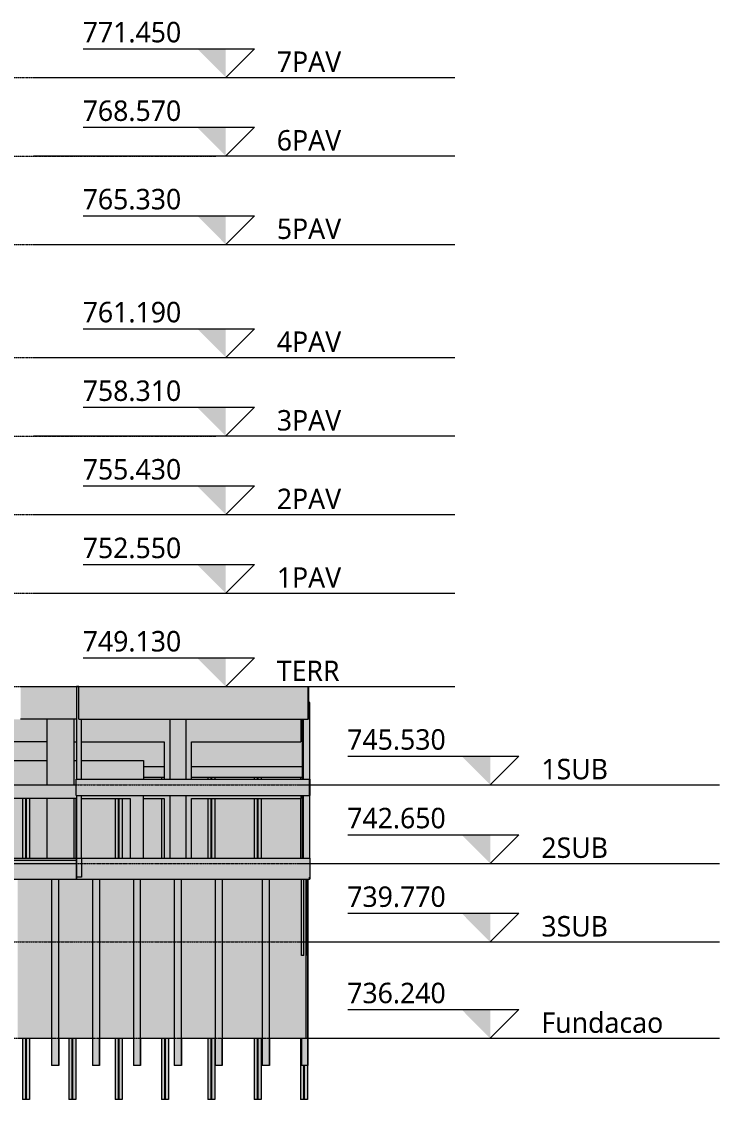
# Model space of a CAD drawing. Header units: centimetres. Extents: x -1968 to 25888, y -1244 to 84208.
# Drawn here: x 15898 to 18458, y 73400 to 77350 of the extents above; entities that cross this region are included whole.
import ezdxf

# ---------------------------------------------------------------- set-up
doc = ezdxf.new("R2010")
doc.units = ezdxf.units.CM
doc.linetypes.add('Centro', pattern=[3.175, 0.635, -0.47625, 1.5875, -0.47625])
for name, color, linetype, lineweight in [('A-FLOR-LEVL', 7, 'Continuous', 9), ('A-WALL', 7, 'Continuous', 9), ('S-BEAM', 7, 'Continuous', 18), ('S-COLS', 7, 'Continuous', 18), ('S-FNDN', 7, 'Continuous', 9)]:
    doc.layers.add(name, color=color, linetype=linetype, lineweight=lineweight)
doc.styles.add('Gadugi_6', font='gadugi.ttf', dxfattribs={"height": 75})

# ---------------------------------------------------------------- blocks, each defined once
blk = doc.blocks.new('Estaca W Gerdau - W250X73-V4-CT103 - CORTE ESQ_ TIPO')
at = {"layer": 'S-FNDN', "true_color": 0xacb7d2}
for points in [[(473.6, 73524), (499, 73524), (499, 74207), (473.6, 74207), (473.6, 73528.9)], [(499, 73524), (499.9, 73524), (499.9, 73624), (499, 73624), (499, 73528.9)], [(499.9, 73524), (500, 73524), (499.9, 73528.9)]]:
    blk.add_hatch(color=9, dxfattribs=at).paths.add_polyline_path(points, flags=0)
at = {"layer": 'S-FNDN'}
for p, q in [((473.6, 74207), (473.6, 73524)), ((499, 74207), (499, 73524)), ((499, 74207), (499, 73524)), ((499.9, 73624), (499.9, 73524)), ((500, 73524), (500, 73624)), ((499, 73524), (473.6, 73524)), ((499.9, 73524), (499, 73524)), ((499, 73524), (499, 73524)), ((500, 73524), (499.9, 73524))]:
    blk.add_line(p, q, dxfattribs=at)
blk = doc.blocks.new('Estaca W Gerdau - W250X73-V5-CT103 - CORTE ESQ_ TIPO')
at = {"layer": 'S-FNDN', "true_color": 0xacb7d2}
for points in [[(798.8, 73524), (798.8, 74207), (773.4, 74207), (773.4, 73524)], [(799.7, 73524), (799.7, 73624), (798.8, 73624), (798.8, 73524)]]:
    blk.add_hatch(color=9, dxfattribs=at).paths.add_polyline_path(points, flags=0)
at = {"layer": 'S-FNDN'}
for p, q in [((773.4, 74207), (773.4, 73524)), ((798.8, 74207), (798.8, 73524)), ((798.8, 74207), (798.8, 73524)), ((799.7, 73624), (799.7, 73524)), ((799.7, 73524), (799.7, 73624)), ((798.8, 73524), (773.4, 73524)), ((799.7, 73524), (798.8, 73524)), ((798.8, 73524), (798.8, 73524)), ((799.7, 73524), (799.7, 73524))]:
    blk.add_line(p, q, dxfattribs=at)
blk = doc.blocks.new('Estaca W Gerdau - W250X73-3510941-CT103 - CORTE ESQ_ TIPO')
at = {"layer": 'S-FNDN', "true_color": 0xacb7d2}
for points in [[(2610.3, 73524), (2610.3, 74207), (2607.9, 74207), (2607.4, 73927), (2607.3, 73927), (2607.3, 73624), (2590.3, 73624), (2590.3, 73524)], [(2611.4, 73524), (2611.6, 73524), (2611.4, 74207), (2610.3, 74207), (2610.3, 73524), (2611, 73524)], [(2611.6, 73524), (2613, 73524), (2613, 74207), (2611.6, 74207), (2611.6, 73549.7)], [(2589.1, 73524), (2589.1, 73624), (2587.6, 73624), (2587.6, 73524)], [(2589.2, 73524), (2590.3, 73524), (2590.2, 73624), (2589.1, 73624), (2589.1, 73524)], [(2611.6, 73524), (2611.6, 73524), (2611.6, 73549.7)]]:
    blk.add_hatch(color=9, dxfattribs=at).paths.add_polyline_path(points, flags=0)
at = {"layer": 'S-FNDN'}
for p, q in [((2611.6, 74207), (2611.6, 73524)), ((2613, 74207), (2613, 73524)), ((2587.6, 73624), (2587.6, 73524)), ((2587.6, 73524), (2587.6, 73624)), ((2589.1, 73624), (2589.1, 73524)), ((2589.1, 73524), (2587.6, 73524)), ((2587.6, 73524), (2587.6, 73524)), ((2590.3, 73524), (2589, 73524)), ((2610.3, 73524), (2590.3, 73524)), ((2611.6, 73524), (2610.3, 73524)), ((2613, 73524), (2611.6, 73524)), ((2611.6, 73524), (2611.6, 73524))]:
    blk.add_line(p, q, dxfattribs=at)
blk = doc.blocks.new('Estaca W Gerdau - W250X73-3554793-CT103 - CORTE ESQ_ TIPO')
at = {"layer": 'S-FNDN', "true_color": 0xacb7d2}
h = blk.add_hatch(color=9, dxfattribs=at)
h.paths.add_polyline_path([(1591.4, 73400), (1591.4, 73624), (1566, 73624), (1566, 73400), (1581.9, 73400)], flags=0)
h.paths.add_polyline_path([(1591.4, 74284), (1591.4, 74503), (1566, 74503), (1566, 74284), (1581.9, 74284)], flags=0)
at = {"layer": 'S-FNDN'}
for p, q in [((1566, 74503), (1566, 74284)), ((1578.3, 74284), (1578.3, 74503)), ((1579.1, 74503), (1579.1, 74284)), ((1591.4, 74503), (1591.4, 74284)), ((1566, 73624), (1566, 73400)), ((1578.3, 73400), (1578.3, 73624)), ((1579.1, 73624), (1579.1, 73400)), ((1591.4, 73624), (1591.4, 73400)), ((1591.4, 73400), (1566, 73400))]:
    blk.add_line(p, q, dxfattribs=at)
blk = doc.blocks.new('Estaca W Gerdau - W250X73-V9-CT103 - CORTE ESQ_ TIPO')
at = {"layer": 'S-FNDN', "true_color": 0xacb7d2}
h = blk.add_hatch(color=9, dxfattribs=at)
h.paths.add_polyline_path([(1761.4, 73400), (1761.4, 73624), (1736, 73624), (1736, 73400)], flags=0)
h.paths.add_polyline_path([(1761.4, 74284), (1761.4, 74503), (1755.8, 74503), (1755.8, 74284)], flags=0)
at = {"layer": 'S-FNDN'}
for p, q in [((1761.4, 74503), (1761.4, 74284)), ((1736, 73624), (1736, 73400)), ((1748.3, 73400), (1748.3, 73624)), ((1749.1, 73624), (1749.1, 73400)), ((1761.4, 73624), (1761.4, 73400)), ((1761.4, 73400), (1736, 73400))]:
    blk.add_line(p, q, dxfattribs=at)
blk = doc.blocks.new('Estaca W Gerdau - W250X73-V10-CT103 - CORTE ESQ_ TIPO')
at = {"layer": 'S-FNDN', "true_color": 0xacb7d2}
h = blk.add_hatch(color=9, dxfattribs=at)
h.paths.add_polyline_path([(2076, 73400), (2101.4, 73400), (2101.4, 73624), (2076, 73624)], flags=0)
h.paths.add_polyline_path([(2076, 74284), (2085.8, 74284), (2085.8, 74503), (2076, 74503), (2076, 74285.4)], flags=0)
h.paths.add_polyline_path([(2076, 74574), (2085.8, 74574), (2085.8, 74580), (2076, 74580)], flags=0)
at = {"layer": 'S-FNDN'}
for p, q in [((2076, 74580), (2076, 74574)), ((2076, 74503), (2076, 74284)), ((2076, 73624), (2076, 73400)), ((2088.3, 73400), (2088.3, 73624)), ((2089.1, 73624), (2089.1, 73400)), ((2101.4, 73624), (2101.4, 73400)), ((2101.4, 73400), (2076, 73400))]:
    blk.add_line(p, q, dxfattribs=at)
blk = doc.blocks.new('Estaca W Gerdau - W250X73-V11-CT103 - CORTE ESQ_ TIPO')
at = {"layer": 'S-FNDN', "true_color": 0xacb7d2}
h = blk.add_hatch(color=9, dxfattribs=at)
h.paths.add_polyline_path([(2246.032686, 73400), (2271.432686, 73400), (2271.432686, 73624), (2246.032686, 73624)], flags=0)
h.paths.add_polyline_path([(2271.432686, 74284.002), (2271.432686, 74503.003), (2246.032686, 74503.003), (2246.032686, 74284.002)], flags=0)
h.paths.add_polyline_path([(2246.032686, 74574.003), (2271.432686, 74574.003), (2271.432686, 74580.003), (2246.032686, 74580.003)], flags=0)
at = {"layer": 'S-FNDN'}
for p, q in [((2246.032686, 74580.003), (2246.032686, 74574.003)), ((2258.335811, 74574.003), (2258.335811, 74580.003)), ((2259.129561, 74580.003), (2259.129561, 74574.003)), ((2271.432686, 74580.003), (2271.432686, 74574.003)), ((2246.032686, 74503.003), (2246.032686, 74284.002)), ((2258.335811, 74284.002), (2258.335811, 74503.003)), ((2259.129561, 74503.003), (2259.129561, 74284.002)), ((2271.432686, 74503.003), (2271.432686, 74284.002)), ((2246.032686, 73624), (2246.032686, 73400)), ((2258.335811, 73400), (2258.335811, 73624)), ((2259.129561, 73624), (2259.129561, 73400)), ((2271.432686, 73624), (2271.432686, 73400)), ((2271.432686, 73400), (2246.032686, 73400))]:
    blk.add_line(p, q, dxfattribs=at)
blk = doc.blocks.new('Estaca W Gerdau - W250X73-V16-CT103 - CORTE ESQ_ TIPO')
at = {"layer": 'S-FNDN', "true_color": 0xacb7d2}
h = blk.add_hatch(color=9, dxfattribs=at)
h.paths.add_polyline_path([(2586, 73400), (2611.4, 73400), (2611, 73524), (2587.6, 73524), (2587.6, 73624), (2586, 73624), (2586, 73549.7)], flags=0)
h.paths.add_polyline_path([(2586.2, 74284), (2591.2, 74284), (2591.2, 74514), (2586.2, 74514), (2586, 74284)], flags=0)
h.paths.add_polyline_path([(2590.7, 74574), (2591.2, 74574), (2590.7, 74580), (2586, 74580), (2586, 74574)], flags=0)
at = {"layer": 'S-FNDN'}
for p, q in [((2586, 74580), (2586, 74574)), ((2586, 74503), (2586, 74284)), ((2586, 73624), (2586, 73400)), ((2598.3, 73400), (2598.3, 73524)), ((2599.1, 73524), (2599.1, 73400)), ((2611.4, 73524), (2611.4, 73400)), ((2611.4, 73400), (2586, 73400))]:
    blk.add_line(p, q, dxfattribs=at)
blk = doc.blocks.new('Nível - NÍVEL - CORTE ESQUEMÁTICO-903305-CT103 - CORTE ESQ_ TIPO')
at = {"layer": 'A-FLOR-LEVL'}
blk.add_hatch(color=256, dxfattribs=at).paths.add_polyline_path([(2311.4, 76962.2), (2311.4, 76857.1), (2206.3, 76962.2)], flags=0)
for p, q in [((1788.5, 76962.2), (2416.4, 76962.2)), ((2311.4, 76857.1), (2416.4, 76962.2)), ((1605.9, 76857.1), (3152.1, 76857.1))]:
    blk.add_line(p, q, dxfattribs=at)

msp = doc.modelspace()

# ---------------------------------------------------------------- hatches: boundary and pattern name
at = {"layer": 'A-WALL', "true_color": 0xc0c0c0}
h = msp.add_hatch(color=9, dxfattribs=at)
h.paths.add_polyline_path([(16915.06, 74284), (16921.83, 74284), (16921.83, 74503), (16777.23, 74503), (16777.23, 74284), (16915.01, 74284)], flags=0)
h.paths.add_polyline_path([(15901.83, 74284), (15901.83, 74503), (15854.55, 74503), (15854.55, 74284)], flags=0)
h.paths.add_polyline_path([(15927.23, 74284), (15991.55, 74284), (15991.55, 74503), (15927.23, 74503), (15927.23, 74287.02)], flags=0)
h.paths.add_polyline_path([(16099.46, 74284), (16099.1, 74503), (16097.23, 74503), (16097.23, 74284), (16098.87, 74284)], flags=0)
h.paths.add_polyline_path([(16123.38, 74284), (16241.83, 74284), (16241.83, 74503), (16118.46, 74503), (16118.55, 74284)], flags=0)
h.paths.add_polyline_path([(16267.23, 74284), (16296.05, 74284), (16296.05, 74503), (16267.23, 74503), (16267.23, 74471.35)], flags=0)
h.paths.add_polyline_path([(16346.05, 74284), (16411.83, 74284), (16411.83, 74503), (16346.05, 74503), (16346.05, 74466.92)], flags=0)
h.paths.add_polyline_path([(16521.55, 74284), (16581.83, 74284), (16581.83, 74503), (16521.55, 74503), (16521.55, 74287.02)], flags=0)
h.paths.add_polyline_path([(16607.23, 74284), (16751.83, 74284), (16751.83, 74503), (16607.23, 74503), (16607.23, 74287.02)], flags=0)
h.paths.add_polyline_path([(16581.83, 74574), (16581.83, 74580), (16521.55, 74580), (16521.55, 74574), (16576.39, 74574)], flags=0)
h.paths.add_polyline_path([(16858.67, 74574), (16921.83, 74574), (16921.83, 74580), (16777.23, 74580), (16777.23, 74574)], flags=0)
h.paths.add_polyline_path([(16411.83, 74574), (16411.83, 74580), (16346.05, 74580), (16346.05, 74574), (16388.2, 74574)], flags=0)
h.paths.add_polyline_path([(16751.83, 74574), (16751.83, 74580), (16607.23, 74580), (16607.23, 74574)], flags=0)
h = msp.add_hatch(color=9, dxfattribs=at)
h.paths.add_polyline_path([(16105.92, 73624), (16118.1, 73624), (16118.1, 74207), (16099.55, 74207), (16099.33, 74207), (16033.96, 74207), (16033.96, 73624)], flags=0)
h.paths.add_polyline_path([(15070.89, 73624), (15109.18, 73624), (15109.18, 74207), (14990.18, 74207), (14990.18, 73624)], flags=0)
h.paths.add_polyline_path([(15134.61, 73624), (15259.03, 73624), (15259.03, 74207), (15134.61, 74207), (15134.61, 73734.01)], flags=0)
h.paths.add_polyline_path([(15284.47, 73624), (15408.96, 73624), (15408.96, 74207), (15284.47, 74207), (15284.47, 73734.01)], flags=0)
h.paths.add_polyline_path([(15434.4, 73624), (15558.85, 73624), (15558.85, 74207), (15434.4, 74207), (15434.4, 73734.01)], flags=0)
h.paths.add_polyline_path([(15584.29, 73624), (15708.74, 73624), (15708.74, 74207), (15584.29, 74207), (15584.29, 73734.01)], flags=0)
h.paths.add_polyline_path([(15734.18, 73624), (15858.63, 73624), (15858.63, 74207), (15734.18, 74207), (15734.18, 73734.01)], flags=0)
h.paths.add_polyline_path([(15884.07, 73624), (16008.52, 73624), (16008.52, 74207), (15884.07, 74207), (15884.07, 73734.01)], flags=0)
h = msp.add_hatch(color=9, dxfattribs=at)
h.paths.add_polyline_path([(16118.1, 73624), (16158.41, 73624), (16158.41, 74207), (16118.1, 74207), (16118.1, 73734.01)], flags=0)
h.paths.add_polyline_path([(16858.67, 73624), (16942.41, 73624), (16942.41, 74207), (16934.17, 74207), (16934.17, 73927), (16924.67, 73927), (16924.67, 74207), (16806.39, 74207), (16806.39, 73624)], flags=0)
h.paths.add_polyline_path([(16183.85, 73624), (16308.3, 73624), (16308.3, 74207), (16183.85, 74207), (16183.85, 73734.01)], flags=0)
h.paths.add_polyline_path([(16333.74, 73624), (16458.19, 73624), (16458.19, 74207), (16333.74, 74207), (16333.74, 73734.01)], flags=0)
h.paths.add_polyline_path([(16780.95, 73624), (16780.95, 74207), (16633.52, 74207), (16633.52, 73624), (16764.57, 73624)], flags=0)
h.paths.add_polyline_path([(16483.63, 73624), (16608.08, 73624), (16608.08, 74207), (16483.63, 74207), (16483.63, 73734.01)], flags=0)
h = msp.add_hatch(color=9, dxfattribs=at)
h.paths.add_polyline_path([(16943.21, 73927), (16943.67, 73927), (16943.67, 74207), (16942.42, 74207), (16942.42, 73977), (16943.21, 73977)], flags=0)
h.paths.add_polyline_path([(16934.17, 73927), (16933.9, 74207), (16924.67, 74207), (16924.67, 73927)], flags=0)
msp.add_hatch(color=9, dxfattribs=at).paths.add_polyline_path([(16942.41, 73624), (16943.06, 73624), (16943.06, 73927), (16942.41, 73927), (16942.41, 73734.01)], flags=0)
at = {"layer": 'S-BEAM', "true_color": 0xc0c0c0}
for points in [[(15991.55, 74793), (16099.46, 74793.02), (16099.46, 74913), (15894.55, 74913), (15894.55, 74793)], [(16108.35, 74793), (16949.85, 74793), (16949.85, 74913), (16108.35, 74913), (16108.35, 74840.02)], [(16949.99, 74793), (16950.17, 74793), (16949.85, 74793)], [(15991.55, 74553), (15991.55, 74642), (15846.05, 74642), (15846.05, 74553), (15854.55, 74553)], [(16327.05, 74574), (16346.05, 74574), (16346.05, 74642), (16327.05, 74642), (16327.05, 74580)], [(16576.39, 74514), (16954.85, 74514), (16954.85, 74574), (16099.1, 74574), (16099.1, 74514), (16388.2, 74514)], [(16955.22, 74514), (16955.58, 74514), (16955.22, 74574)], [(15758.55, 74503), (16099.46, 74503), (16099.1, 74553), (15758.55, 74553)], [(16411.83, 74503), (16421.55, 74503), (16421.55, 74514), (16346.05, 74514), (16346.05, 74503), (16388.2, 74503)], [(16581.83, 74503), (16922.04, 74503), (16921.83, 74514), (16521.55, 74514), (16521.55, 74503), (16576.39, 74503)], [(14989.95, 74207), (16098.87, 74207), (16098.87, 74265), (14989.95, 74265), (14989.95, 74253)], [(15541.36, 74265), (16099.46, 74265.01), (16099.46, 74277), (15491.55, 74277), (15491.55, 74265)], [(16011.83, 74277), (16099.46, 74277), (16099.46, 74284), (15758.55, 74284), (15758.55, 74277), (15991.55, 74277)], [(16608.08, 74207), (16953.98, 74207), (16953.98, 74284), (16099.55, 74284), (16099.55, 74207), (16576.39, 74207)], [(16955.17, 74215), (16955.24, 74215), (16955.22, 74284), (16953.98, 74284), (16953.98, 74215)], [(16953.98, 74207), (16955.17, 74207), (16955.17, 74215), (16953.98, 74215)], [(16943.06, 73927), (16943.21, 73927), (16943.04, 73977), (16942.41, 73977), (16942.42, 73927)]]:
    msp.add_hatch(color=9, dxfattribs=at).paths.add_polyline_path(points, flags=0)
h = msp.add_hatch(color=9, dxfattribs=at)
h.paths.add_polyline_path([(15835.55, 74711), (15991.55, 74711), (15991.55, 74793), (15835.55, 74793)], flags=0)
h.paths.add_polyline_path([(16922.04, 74711), (16921.7, 74793), (16521.55, 74793), (16521.55, 74711), (16797.34, 74711)], flags=0)
h.paths.add_polyline_path([(16200.01, 74711), (16421.55, 74711), (16421.55, 74793), (16118.46, 74793), (16118.46, 74711)], flags=0)
h.paths.add_polyline_path([(16091.55, 74711), (16099.46, 74711), (16099.46, 74793), (16091.55, 74793), (16091.55, 74713.67)], flags=0)
h = msp.add_hatch(color=9, dxfattribs=at)
h.paths.add_polyline_path([(16421.55, 74620), (16421.55, 74711), (16118.46, 74711), (16118.46, 74642), (16346.05, 74642), (16346.05, 74620), (16388.2, 74620)], flags=0)
h.paths.add_polyline_path([(16576.39, 74620), (16927.03, 74620), (16926.83, 74723), (16922.04, 74723), (16922.04, 74711), (16521.55, 74711), (16521.55, 74620)], flags=0)
h.paths.add_polyline_path([(16099.46, 74642), (16099.46, 74711), (16091.55, 74711), (16091.55, 74642)], flags=0)
h.paths.add_polyline_path([(15991.55, 74642), (15991.55, 74711), (15854.55, 74711), (15854.55, 74642)], flags=0)
h = msp.add_hatch(color=9, dxfattribs=at)
h.paths.add_polyline_path([(16200.01, 74503), (16296.05, 74503), (16296.05, 74514), (16118.46, 74514), (16118.46, 74503)], flags=0)
h.paths.add_polyline_path([(16099.1, 74553), (16099.46, 74642), (16091.55, 74642), (16091.55, 74553)], flags=0)
h.paths.add_polyline_path([(16200.01, 74574), (16327.05, 74574), (16327.05, 74642), (16118.46, 74642), (16118.46, 74574), (16189.87, 74574)], flags=0)
h = msp.add_hatch(color=9, dxfattribs=at)
h.paths.add_polyline_path([(16927.03, 74580), (16926.58, 74620), (16521.55, 74620), (16521.55, 74580), (16926.48, 74580)], flags=0)
h.paths.add_polyline_path([(16388.2, 74580), (16421.55, 74580), (16421.55, 74620), (16346.05, 74620), (16346.05, 74580)], flags=0)
at = {"layer": 'S-COLS', "true_color": 0xc0c0c0}
for points in [[(16108.35, 74574), (16118.46, 74574), (16118.46, 74793), (16108.35, 74793), (16108.35, 74913), (16099.46, 74912.98), (16099.46, 74574)], [(16942.42, 74284), (16955.22, 74284), (16954.85, 74854), (16950.17, 74853.52), (16949.85, 74793), (16931.22, 74793), (16931.22, 74574), (16955.13, 74574), (16954.85, 74514), (16931.22, 74514), (16931.22, 74284), (16942.41, 74284)], [(16011.83, 74553), (16091.55, 74553), (16091.55, 74793), (15991.55, 74793), (15991.55, 74553)], [(16501.55, 74574), (16501.55, 74793), (16441.55, 74793), (16441.55, 74574), (16496.53, 74574)], [(16091.55, 74284), (16091.55, 74503), (15991.55, 74503), (15991.55, 74284), (16031.55, 74284)], [(16099.55, 74265), (16099.55, 74284), (16118.46, 74284), (16118.46, 74514), (16099.46, 74514), (16099.46, 74265)], [(16346.05, 74284), (16346.05, 74514), (16296.05, 74514), (16296.05, 74284)], [(16482.29, 74284), (16501.55, 74284), (16501.55, 74514), (16441.55, 74514), (16441.55, 74284)]]:
    msp.add_hatch(color=9, dxfattribs=at).paths.add_polyline_path(points, flags=0)
h = msp.add_hatch(color=9, dxfattribs=at)
h.paths.add_polyline_path([(16441.55, 74284), (16441.55, 74514), (16421.55, 74514), (16421.55, 74284), (16437.23, 74284)], flags=0)
h.paths.add_polyline_path([(16501.55, 74284), (16521.55, 74284), (16521.55, 74514), (16501.55, 74514), (16501.55, 74287.02)], flags=0)
h.paths.add_polyline_path([(16508.26, 74574), (16521.55, 74574), (16521.55, 74793), (16501.55, 74793), (16501.55, 74574)], flags=0)
h.paths.add_polyline_path([(16421.55, 74574), (16441.55, 74574), (16441.55, 74793), (16421.55, 74793), (16421.55, 74580)], flags=0)
h = msp.add_hatch(color=9, dxfattribs=at)
h.paths.add_polyline_path([(16927.12, 74284), (16931.11, 74284), (16930.6, 74514), (16927.12, 74514), (16927.12, 74285.93)], flags=0)
h.paths.add_polyline_path([(16931.11, 74574), (16931.11, 74793), (16927.12, 74793), (16927.12, 74574), (16928.8, 74574)], flags=0)

# ---------------------------------------------------------------- linework, layer by layer
at = {"layer": 'A-FLOR-LEVL', "linetype": 'Centro'}
for p, q in [((12811.8, 77145), (16610.39, 77145)), ((12811.8, 76857), (16610.39, 76857)), ((12811.8, 76533), (16610.39, 76533)), ((12811.8, 76119), (16610.39, 76119)), ((12811.8, 75831), (16610.39, 75831)), ((12811.8, 75543.01), (16610.39, 75543.01)), ((12811.8, 75255.01), (16610.39, 75255.01)), ((12811.8, 74913), (16610.39, 74913)), ((12811.8, 74553), (17580.61, 74553)), ((12811.8, 74265), (17580.61, 74265)), ((12811.8, 73977), (17580.61, 73977)), ((12811.8, 73624), (17580.61, 73624))]:
    msp.add_line(p, q, dxfattribs=at)
at = {"layer": 'A-WALL'}
for p, q in [((16099.55, 74265), (16098.87, 74265)), ((16924.67, 73927), (16924.67, 74207)), ((16934.17, 73927), (16934.17, 74207)), ((16942.41, 73624), (16942.41, 74207)), ((16942.42, 74207), (16942.42, 73977)), ((16943.67, 74207), (16943.67, 73927)), ((16934.17, 73927), (16924.67, 73927)), ((15884.01, 73624), (16008.52, 73624)), ((16033.9, 73624), (16158.41, 73624)), ((16183.79, 73624), (16308.3, 73624)), ((16333.68, 73624), (16458.19, 73624)), ((16483.57, 73624), (16608.08, 73624)), ((16633.46, 73624), (16780.95, 73624)), ((16806.34, 73624), (16943.14, 73624))]:
    msp.add_line(p, q, dxfattribs=at)
at = {"layer": 'S-BEAM', "lineweight": 9}
for p, q in [((15894.55, 74913), (16099.46, 74913)), ((16108.35, 74793), (16108.35, 74913)), ((16108.35, 74913), (16949.85, 74913)), ((16949.85, 74913), (16950.55, 74913)), ((16949.85, 74793), (16949.85, 74913)), ((16950.55, 74913), (16950.55, 74854)), ((16950.17, 74793), (16950.17, 74854)), ((16099.46, 74793), (15894.55, 74793)), ((16108.35, 74793), (16949.85, 74793)), ((16922.04, 74793), (16922.04, 74711)), ((16950.17, 74793), (16949.85, 74793)), ((15991.55, 74711), (15835.55, 74711)), ((16091.55, 74711), (16099.46, 74711)), ((16118.46, 74711), (16421.55, 74711)), ((16521.55, 74711), (16922.04, 74711)), ((16922.04, 74723), (16927.12, 74723)), ((15846.05, 74642), (15991.55, 74642)), ((16091.55, 74642), (16099.46, 74642)), ((16118.46, 74642), (16327.05, 74642)), ((16327.05, 74642), (16346.05, 74642)), ((16346.05, 74642), (16346.05, 74574)), ((16346.05, 74620), (16421.55, 74620)), ((16521.55, 74620), (16927.12, 74620)), ((16099.1, 74514), (16099.1, 74574)), ((16099.1, 74574), (16954.85, 74574)), ((16421.55, 74580), (16346.05, 74580)), ((16927.12, 74580), (16521.55, 74580)), ((16954.85, 74514), (16954.85, 74574)), ((16954.85, 74574), (16955.13, 74574)), ((16955.13, 74574), (16955.13, 74514)), ((16955.21, 74574), (16955.58, 74574)), ((16955.58, 74574), (16955.58, 74514)), ((15758.55, 74553), (16099.1, 74553)), ((16099.46, 74503), (15758.55, 74503)), ((16099.1, 74514), (16954.85, 74514)), ((16118.46, 74503), (16296.05, 74503)), ((16346.05, 74503), (16421.55, 74503)), ((16521.55, 74503), (16922.04, 74503)), ((16922.04, 74514), (16922.04, 74503)), ((16955.13, 74514), (16954.85, 74514)), ((16955.58, 74514), (16955.21, 74514)), ((14989.95, 74265), (16098.87, 74265)), ((15491.55, 74277), (16099.46, 74277)), ((15758.55, 74284), (16099.46, 74284)), ((16098.87, 74265), (16098.87, 74207)), ((16099.55, 74284), (16118.55, 74284)), ((16099.55, 74215), (16099.55, 74284)), ((16099.55, 74284), (16953.98, 74284)), ((16099.55, 74284), (16099.55, 74207)), ((16118.55, 74284), (16118.55, 74215)), ((16953.98, 74284), (16955.24, 74284)), ((16955.24, 74284), (16955.24, 74215)), ((14989.95, 74207), (16098.87, 74207)), ((16118.55, 74215), (16099.55, 74215)), ((16099.55, 74207), (16953.98, 74207)), ((16955.24, 74215), (16953.98, 74215)), ((16953.98, 74207), (16953.98, 74215)), ((16955.17, 74207), (16953.98, 74207)), ((16955.17, 74215), (16955.17, 74207)), ((16942.41, 73977), (16943.21, 73977)), ((16942.41, 73927), (16942.41, 73977)), ((16943.21, 73977), (16943.21, 73927)), ((16943.21, 73927), (16942.41, 73927))]:
    msp.add_line(p, q, dxfattribs=at)
at = {"layer": 'S-COLS', "lineweight": 9}
for p, q in [((16099.46, 74913), (16099.46, 74574)), ((16108.35, 74913), (16099.46, 74913)), ((16955.22, 74854), (16950.17, 74854)), ((16955.22, 74284), (16955.22, 74854)), ((15991.55, 74793), (15991.55, 74553)), ((16091.55, 74553), (16091.55, 74793)), ((16118.46, 74574), (16118.46, 74793)), ((16441.55, 74793), (16441.55, 74574)), ((16501.55, 74574), (16501.55, 74793)), ((16927.03, 74793), (16927.03, 74574)), ((16927.12, 74793), (16927.12, 74574)), ((16931.11, 74793), (16931.11, 74574)), ((16931.22, 74793), (16931.22, 74574)), ((16421.55, 74711), (16421.55, 74574)), ((16521.55, 74574), (16521.55, 74711)), ((15991.55, 74503), (15991.55, 74284)), ((16091.55, 74284), (16091.55, 74503)), ((16099.46, 74514), (16099.46, 74265)), ((16118.46, 74284), (16118.46, 74514)), ((16296.05, 74503), (16296.05, 74284)), ((16346.05, 74284), (16346.05, 74514)), ((16421.55, 74503), (16421.55, 74284)), ((16441.55, 74514), (16441.55, 74284)), ((16501.55, 74284), (16501.55, 74514)), ((16521.55, 74284), (16521.55, 74503)), ((16927.03, 74514), (16927.03, 74284)), ((16927.12, 74503), (16927.12, 74284)), ((16931.11, 74514), (16931.11, 74284)), ((16931.22, 74514), (16931.22, 74284)), ((16099.55, 74265), (16099.46, 74265))]:
    msp.add_line(p, q, dxfattribs=at)

# ---------------------------------------------------------------- block references
at = {"layer": 'A-FLOR-LEVL'}
for p in [(14335.8, 288), (14335.8, 0), (14335.8, -324), (14335.8, -738), (14335.8, -1026), (14335.8, -1314), (14335.8, -1602), (14335.8, -1944), (15306.02, -2304), (15306.02, -2592), (15306.02, -2880), (15306.02, -3233)]:
    msp.add_blockref('Nível - NÍVEL - CORTE ESQUEMÁTICO-903305-CT103 - CORTE ESQ_ TIPO', p, dxfattribs=at)
at = {"layer": 'S-FNDN'}
for name, p in [('Estaca W Gerdau - W250X73-V10-CT103 - CORTE ESQ_ TIPO', (14335.8, 0)), ('Estaca W Gerdau - W250X73-V11-CT103 - CORTE ESQ_ TIPO', (14335.8, 0)), ('Estaca W Gerdau - W250X73-V11-CT103 - CORTE ESQ_ TIPO', (14505.8, 0)), ('Estaca W Gerdau - W250X73-V16-CT103 - CORTE ESQ_ TIPO', (14335.8, 0)), ('Estaca W Gerdau - W250X73-3554793-CT103 - CORTE ESQ_ TIPO', (14335.8, 0)), ('Estaca W Gerdau - W250X73-V9-CT103 - CORTE ESQ_ TIPO', (14335.8, 0)), ('Estaca W Gerdau - W250X73-3554793-CT103 - CORTE ESQ_ TIPO', (14675.8, 0)), ('Estaca W Gerdau - W250X73-V4-CT103 - CORTE ESQ_ TIPO', (15534.91, 0)), ('Estaca W Gerdau - W250X73-V5-CT103 - CORTE ESQ_ TIPO', (15385.03, 0)), ('Estaca W Gerdau - W250X73-V4-CT103 - CORTE ESQ_ TIPO', (15834.69, 0)), ('Estaca W Gerdau - W250X73-V4-CT103 - CORTE ESQ_ TIPO', (15984.58, 0)), ('Estaca W Gerdau - W250X73-V5-CT103 - CORTE ESQ_ TIPO', (15834.7, 0)), ('Estaca W Gerdau - W250X73-V5-CT103 - CORTE ESQ_ TIPO', (16007.57, 0)), ('Estaca W Gerdau - W250X73-3510941-CT103 - CORTE ESQ_ TIPO', (14335.8, 0))]:
    msp.add_blockref(name, p, dxfattribs=at)

# ---------------------------------------------------------------- texts
at = {"layer": 'A-FLOR-LEVL', "char_height": 75, "attachment_point": 1, "style": 'Gadugi_6'}
for s, insert, width in [('771.450', (16122.43, 77348.57), 436.9197), ('7PAV', (16834.55, 77240.05), 304.6412), ('768.570', (16122.43, 77060.57), 436.9197), ('6PAV', (16834.55, 76952.05), 304.6412), ('765.330', (16122.43, 76736.57), 436.9197), ('5PAV', (16834.55, 76628.05), 304.6412), ('761.190', (16122.43, 76322.57), 436.9197), ('4PAV', (16834.55, 76214.05), 304.6412), ('758.310', (16122.43, 76034.57), 436.9197), ('3PAV', (16834.55, 75926.05), 304.6412), ('755.430', (16122.43, 75746.57), 436.9197), ('2PAV', (16834.55, 75638.06), 304.6412), ('752.550', (16122.43, 75458.57), 436.9197), ('1PAV', (16834.55, 75350.06), 304.6412), ('749.130', (16122.43, 75116.57), 436.9197), ('TERR', (16834.55, 75008.05), 284.5991), ('745.530', (17092.66, 74756.57), 436.9197), ('1SUB', (17804.77, 74648.06), 296.6244), ('742.650', (17092.66, 74468.57), 436.9197), ('2SUB', (17804.77, 74360.05), 296.6244), ('739.770', (17092.66, 74180.57), 436.9197), ('3SUB', (17804.77, 74072.05), 296.6244), ('736.240', (17092.66, 73827.57), 436.9197), ('Fundacao', (17804.77, 73719.05), 549.1559)]:
    msp.add_mtext(s, dxfattribs=dict(at, insert=insert, width=width))

doc.saveas('drawing.dxf')
